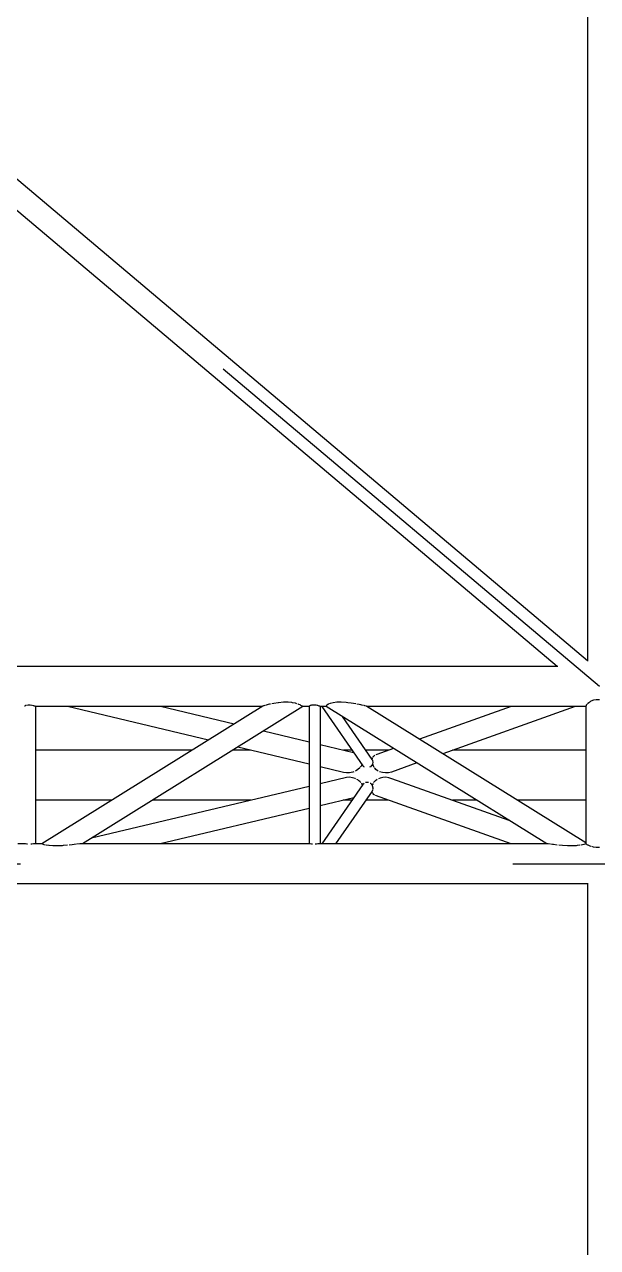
# Model space of a CAD drawing. Header units: millimetres. Extents: x 150209.93 to 150215.05, y 136675.65 to 136679.93.
# Drawn here: x 150210.8307 to 150210.9472, y 136678.683 to 136678.9314 of the extents above; entities that cross this region are included whole.
import ezdxf

# ---------------------------------------------------------------- set-up
doc = ezdxf.new("R2010")
doc.units = ezdxf.units.MM
doc.header["$LTSCALE"] = 0.25
doc.linetypes.add('CENTER', pattern=[50.8, 31.75, -6.35, 6.35, -6.35])
doc.linetypes.add('XKITLINE00', pattern=[0])

# ---------------------------------------------------------------- blocks, each defined once
blk = doc.blocks.new('çatıı')
at = {"color": 8, "linetype": 'CENTER'}
for p, q in [((10096.4, 15830.3), (8366.9, 17290.3)), ((9008.6, 15650.3), (10454.1, 15650.3))]:
    blk.add_line(p, q, dxfattribs=at)
at = {"color": 8, "linetype": 'XKITLINE00'}
for p, q in [((10084.2, 17265.7), (10084.2, 15856.1)), ((10084.2, 15856.5), (9245.9, 16564.2)), ((10053.5, 15850.6), (9225.2, 16549.8)), ((10054.1, 15850.6), (9008.6, 15850.6)), ((9512.8, 15810.6), (9512.6, 15810.4)), ((9513.3, 15810.8), (9512.8, 15810.6)), ((9513.6, 15811), (9513.3, 15810.8)), ((9514.2, 15811.2), (9513.6, 15811)), ((9514.9, 15811.3), (9514.8, 15811.3)), ((9516.4, 15811.6), (9514.9, 15811.3)), ((9518.2, 15811.5), (9516.4, 15811.6)), ((9520, 15811.3), (9518.2, 15811.5)), ((9521.6, 15810.9), (9520.7, 15811.2)), ((9522, 15810.8), (9521.6, 15810.9)), ((9522.8, 15810.6), (9522, 15810.8)), ((9523.3, 15810.4), (9522.8, 15810.6)), ((9523.6, 15810.2), (9523.5, 15810.3)), ((9523.6, 15810.2), (9523.8, 15810.1)), ((9754.5, 15810.3), (9530.2, 15670.6)), ((9755.4, 15810.7), (9754.7, 15810.4)), ((9755.5, 15810.8), (9755.4, 15810.7)), ((9756.6, 15811.2), (9755.5, 15810.8)), ((9757.9, 15811.6), (9757.2, 15811.3)), ((9760.1, 15812.1), (9757.9, 15811.6)), ((9761.5, 15812.4), (9760.1, 15812.1)), ((9762.3, 15812.6), (9761.5, 15812.4)), ((9765.9, 15813.3), (9763.7, 15812.9)), ((9770.1, 15813.9), (9765.9, 15813.3)), ((9770.7, 15814), (9770.1, 15813.9)), ((9775.6, 15814.5), (9770.7, 15814)), ((9780.2, 15814.5), (9775.6, 15814.5)), ((9784.2, 15814.1), (9780.2, 15814.5)), ((9784.8, 15813.9), (9784.2, 15814.1)), ((9787.7, 15813.4), (9784.8, 15813.9)), ((9789.3, 15812.9), (9787.7, 15813.4)), ((9790.4, 15812.6), (9790.2, 15812.6)), ((9791.2, 15812.1), (9790.4, 15812.6)), ((9792.5, 15811.7), (9791.2, 15812.1)), ((9793.1, 15811.3), (9792.5, 15811.7)), ((9793.9, 15810.8), (9793.4, 15811.2)), ((9793.9, 15810.8), (9794, 15810.8)), ((9794.9, 15810.4), (9794, 15810.8)), ((9795, 15810.3), (9795.1, 15810.1)), ((9801.6, 15810.3), (9801.6, 15810.2)), ((9801.6, 15810.2), (9801.6, 15670.6)), ((9801.9, 15810.6), (9801.7, 15810.4)), ((9802.4, 15810.8), (9801.9, 15810.6)), ((9802.7, 15811), (9802.4, 15810.8)), ((9803.3, 15811.2), (9802.7, 15811)), ((9803.9, 15811.4), (9803.8, 15811.3)), ((9805.5, 15811.6), (9803.9, 15811.4)), ((9807.3, 15811.6), (9805.5, 15811.6)), ((9809.1, 15811.4), (9807.3, 15811.6)), ((9809.2, 15811.3), (9809.1, 15811.4)), ((9810.6, 15811), (9809.9, 15811.2)), ((9811.1, 15810.8), (9810.6, 15811)), ((9811.9, 15810.6), (9811.1, 15810.8)), ((9812.4, 15810.4), (9811.9, 15810.6)), ((9812.7, 15810.2), (9812.6, 15810.3)), ((9812.7, 15810.2), (9812.8, 15810.1)), ((9819.2, 15810.8), (9818.9, 15810.7)), ((9818.9, 15810.7), (9818.9, 15810.4)), ((9818.9, 15810.3), (9818.9, 15810.2)), ((10043.1, 15670.6), (9818.9, 15810.2)), ((9819.4, 15811.2), (9819.2, 15810.8)), ((9819.6, 15811.5), (9819.4, 15811.3)), ((9820.8, 15812.1), (9819.6, 15811.5)), ((9821, 15812.4), (9820.8, 15812.1)), ((9821.6, 15812.6), (9821, 15812.4)), ((9823, 15813.3), (9822.1, 15812.9)), ((9826, 15814), (9823, 15813.3)), ((9829.7, 15814.5), (9826, 15814)), ((9834.1, 15814.6), (9829.7, 15814.5)), ((9839.3, 15814.3), (9834.1, 15814.6)), ((9841.1, 15814), (9839.3, 15814.3)), ((9844.5, 15813.6), (9841.1, 15814)), ((9849.1, 15812.9), (9844.5, 15813.6)), ((9852.5, 15812.1), (9850.2, 15812.6)), ((9854.1, 15811.9), (9852.5, 15812.1)), ((9856.3, 15811.3), (9854.1, 15811.9)), ((9857.6, 15811), (9857, 15811.2)), ((9858.2, 15810.8), (9857.6, 15811)), ((9859.7, 15810.4), (9858.2, 15810.8)), ((9859.8, 15810.4), (9859.7, 15810.4)), ((9860.3, 15810.1), (9860, 15810.3)), ((10082.9, 15810.8), (10082.7, 15810.5)), ((10082.7, 15810.5), (10082.7, 15671.5)), ((10083, 15811.2), (10082.9, 15810.8)), ((10083.1, 15811.4), (10083, 15811.3)), ((10083.8, 15812.1), (10083.1, 15811.4)), ((10084.1, 15812.6), (10083.8, 15812.1)), ((10084.1, 15812.6), (10084.1, 15812.6)), ((10085.7, 15814), (10084.4, 15812.9)), ((10085.8, 15814), (10085.7, 15814)), ((10086.7, 15814.6), (10085.8, 15814)), ((10087.9, 15815.4), (10087.2, 15814.9)), ((10090.5, 15816.4), (10087.9, 15815.4)), ((10093.3, 15817), (10090.5, 15816.4)), ((10096.4, 15816.8), (10093.3, 15817)), ((9523.9, 15810), (9523.8, 15810.1)), ((9754, 15810), (9523.9, 15810)), ((9523.9, 15810), (9523.9, 15670.6)), ((9699.3, 15775.9), (9556.2, 15810)), ((9795.4, 15810), (9571.5, 15670.6)), ((9725.4, 15792.2), (9650.7, 15810)), ((9795.4, 15810), (9795.1, 15810.1)), ((9801.6, 15810), (9795.3, 15810)), ((9813, 15810), (9812.8, 15810.1)), ((9819.2, 15810), (9813, 15810)), ((9813, 15810), (9813, 15670.6)), ((9814.4, 15810), (9856.1, 15749.9)), ((9835.2, 15800.1), (9865.5, 15756.2)), ((9860.4, 15810), (9860.3, 15810.1)), ((10082.7, 15671.6), (9860.4, 15810)), ((10082.7, 15810), (9860.5, 15810)), ((10006.7, 15810), (9913.7, 15776.9)), ((10072, 15810), (9937.4, 15762.1)), ((9801.6, 15774), (9755.3, 15785)), ((9682.9, 15765.7), (9523.9, 15765.7)), ((9742.1, 15765.7), (9724.2, 15765.7)), ((9801.6, 15751.5), (9729.1, 15768.8)), ((9846.8, 15763.2), (9813, 15771.3)), ((9845.1, 15765.7), (9836.6, 15765.7)), ((9882.1, 15765.7), (9859, 15765.7)), ((9868.3, 15760.6), (9867.3, 15759.7)), ((9868.4, 15760.6), (9868.3, 15760.6)), ((9870.4, 15761.5), (9869.3, 15761)), ((9887.4, 15767.5), (9870.4, 15761.5)), ((10082.7, 15765.7), (9947.4, 15765.7)), ((9836.5, 15743.2), (9813, 15748.8)), ((9854.7, 15750), (9853.5, 15748.5)), ((9855.3, 15751.1), (9854.7, 15750.1)), ((9854.7, 15750.1), (9854.7, 15750)), ((9857.3, 15748.7), (9856.1, 15749.9)), ((9857.9, 15748.5), (9857.3, 15748.7)), ((9863.9, 15749), (9863, 15748.5)), ((9865.1, 15750.1), (9863.9, 15749)), ((9865.2, 15750.2), (9865.1, 15750.1)), ((9865.9, 15751.3), (9865.2, 15750.2)), ((9865.7, 15756.9), (9865.5, 15756.3)), ((9865.5, 15756.2), (9865.9, 15755.5)), ((9865.8, 15757.6), (9865.7, 15756.9)), ((9866, 15758), (9865.8, 15757.6)), ((9865.9, 15755.5), (9866.1, 15755.1)), ((9866, 15751.8), (9865.9, 15751.3)), ((9865.9, 15751.3), (9865.9, 15751.3)), ((9865.9, 15751.3), (9866.6, 15750.1)), ((9866.2, 15753.4), (9866, 15751.8)), ((9866.1, 15755.1), (9866.2, 15753.6)), ((9866.2, 15753.6), (9866.2, 15753.4)), ((9866.8, 15759.2), (9866.3, 15758.5)), ((9866.6, 15750.1), (9867, 15749.1)), ((9867.3, 15759.7), (9866.8, 15759.2)), ((9867, 15749.1), (9867.5, 15748.5)), ((9911.1, 15752.8), (9885.3, 15743.6)), ((9839.5, 15738), (9813, 15731.7)), ((9839.7, 15742.7), (9836.5, 15743.2)), ((9842.6, 15738.2), (9839.5, 15738)), ((9842.8, 15742.8), (9839.7, 15742.7)), ((9845.7, 15737.8), (9842.6, 15738.2)), ((9845.9, 15743.4), (9842.8, 15742.8)), ((9848.5, 15736.9), (9845.7, 15737.8)), ((9847.2, 15743.9), (9845.9, 15743.4)), ((9848.9, 15736.7), (9848.5, 15736.9)), ((9851, 15746), (9848.9, 15744.6)), ((9851, 15735.5), (9850.1, 15736)), ((9851.2, 15746.3), (9851, 15746)), ((9853, 15747.8), (9851.2, 15746.3)), ((9868, 15747.8), (9868.6, 15747)), ((9869.5, 15746.3), (9868.6, 15747)), ((9870.7, 15736), (9868.9, 15734.6)), ((9870.7, 15745.3), (9869.5, 15746.3)), ((9871.9, 15744.6), (9870.7, 15745.3)), ((9873.7, 15737.4), (9872.1, 15736.7)), ((9876, 15743), (9873.1, 15743.9)), ((9876.6, 15738.1), (9873.7, 15737.4)), ((9879.1, 15742.7), (9876, 15743)), ((9879.6, 15738.2), (9876.6, 15738.1)), ((9882.2, 15742.9), (9879.1, 15742.7)), ((9882.7, 15737.8), (9879.6, 15738.2)), ((9885.3, 15743.6), (9882.2, 15742.9)), ((9885.7, 15736.8), (9882.7, 15737.8)), ((10004.8, 15694.5), (9885.7, 15736.8)), ((9801.6, 15729), (9580.7, 15676.4)), ((9856.3, 15731), (9814.4, 15670.6)), ((9865.6, 15724.3), (9828.3, 15670.6)), ((9852.1, 15734.6), (9851, 15735.5)), ((9853.1, 15733.8), (9852.1, 15734.6)), ((9853.1, 15733.8), (9854, 15732.8)), ((9854.5, 15732.1), (9854.9, 15731.8)), ((9854.9, 15731.8), (9855.4, 15730.8)), ((9855.4, 15730.8), (9855.8, 15730.2)), ((9857.5, 15732.1), (9856.3, 15731)), ((9857.6, 15732.1), (9857.5, 15732.1)), ((9859.1, 15732.9), (9859, 15732.8)), ((9860.8, 15733.1), (9859.1, 15732.9)), ((9862.1, 15732.8), (9860.8, 15733.1)), ((9864.2, 15731.9), (9863.7, 15732.1)), ((9865.3, 15730.8), (9864.2, 15731.9)), ((9865.2, 15723.8), (9865.6, 15722.6)), ((9865.4, 15730.6), (9865.3, 15730.8)), ((9865.4, 15730.6), (9865.6, 15730.3)), ((9865.8, 15730.6), (9865.6, 15730.2)), ((9865.6, 15730.3), (9865.7, 15729.9)), ((9865.9, 15725.1), (9865.6, 15724.3)), ((9865.7, 15729.9), (9866.1, 15728.8)), ((9865.9, 15730.8), (9865.8, 15730.6)), ((9866.7, 15732.1), (9865.9, 15730.8)), ((9866.1, 15725.5), (9865.9, 15725.1)), ((9866.1, 15728.8), (9866.1, 15728)), ((9866.3, 15727), (9866.1, 15725.7)), ((9866.1, 15725.6), (9866.1, 15725.5)), ((9866.2, 15727.9), (9866.2, 15727.2)), ((9866.2, 15727.2), (9866.3, 15727)), ((9868.8, 15734.6), (9867.1, 15732.8)), ((9868.9, 15734.6), (9868.8, 15734.6)), ((9601.3, 15714.9), (9523.9, 15714.9)), ((9742.4, 15714.9), (9642.6, 15714.9)), ((9846.9, 15717.4), (9813, 15709.3)), ((9845.1, 15714.9), (9836.3, 15714.9)), ((9882.2, 15714.9), (9859, 15714.9)), ((9865.9, 15722.1), (9866.8, 15721.1)), ((9866.8, 15721.1), (9867.1, 15720.7)), ((9868.3, 15720), (9867.1, 15720.7)), ((10006.7, 15670.6), (9868.9, 15719.6)), ((9972, 15714.9), (9947.4, 15714.9)), ((10082.7, 15714.9), (10013.3, 15714.9)), ((9801.6, 15706.6), (9650.4, 15670.6)), ((9512.7, 15670.6), (9505.8, 15670.6)), ((9513.3, 15670.6), (9512.8, 15670.6)), ((9512.8, 15670.6), (9512.8, 15670.6)), ((9513.4, 15670.6), (9513.2, 15670.6)), ((9513.6, 15670.5), (9513.3, 15670.6)), ((9514.9, 15670.3), (9513.6, 15670.5)), ((9515.8, 15670.3), (9514.9, 15670.3)), ((9520, 15670.3), (9518.9, 15670.3)), ((9521.6, 15670.5), (9520, 15670.3)), ((9522, 15670.6), (9521.6, 15670.5)), ((9522.4, 15670.6), (9521.9, 15670.6)), ((9522.8, 15670.6), (9522, 15670.6)), ((9522.9, 15670.6), (9522.8, 15670.6)), ((9530.2, 15670.6), (9522.9, 15670.6)), ((9530.3, 15670.6), (9530.2, 15670.6)), ((9530.9, 15670.3), (9530.3, 15670.6)), ((9532, 15670.1), (9531.1, 15670.2)), ((9532.4, 15669.8), (9532, 15670.1)), ((9534, 15669.4), (9532.4, 15669.8)), ((9537.3, 15669), (9534.5, 15669.3)), ((9537.6, 15668.9), (9537.3, 15669)), ((9541.3, 15668.6), (9537.6, 15668.9)), ((9545.8, 15668.5), (9541.3, 15668.6)), ((9551, 15668.8), (9545.8, 15668.5)), ((9552, 15669), (9551, 15668.8)), ((9556.1, 15669.3), (9552, 15669)), ((9556.4, 15669.3), (9556.1, 15669.3)), ((9561.1, 15669.8), (9557.8, 15669.4)), ((9563.1, 15670.1), (9561.1, 15669.8)), ((9565.2, 15670.2), (9563.1, 15670.1)), ((9568.7, 15670.6), (9565.9, 15670.3)), ((9568.8, 15670.6), (9568.7, 15670.6)), ((9569.6, 15670.6), (9568.8, 15670.6)), ((9801.8, 15670.6), (9569.7, 15670.6)), ((9802.4, 15670.6), (9801.9, 15670.6)), ((9801.9, 15670.6), (9801.9, 15670.6)), ((9802.5, 15670.6), (9802.3, 15670.6)), ((9802.7, 15670.5), (9802.4, 15670.6)), ((9803.9, 15670.4), (9802.7, 15670.5)), ((9805.1, 15670.3), (9803.9, 15670.4)), ((9809.1, 15670.4), (9807.7, 15670.3)), ((9810.6, 15670.5), (9809.1, 15670.4)), ((9811, 15670.6), (9810.6, 15670.5)), ((9811, 15670.6), (9811, 15670.6)), ((9811.9, 15670.6), (9811, 15670.6)), ((9811.5, 15670.6), (9811, 15670.6)), ((9811.9, 15670.6), (9811.9, 15670.6)), ((10043.7, 15670.6), (9812, 15670.6)), ((10044, 15670.6), (10043.8, 15670.6)), ((10044.3, 15670.6), (10044, 15670.6)), ((10046.3, 15670.3), (10044.3, 15670.6)), ((10046.5, 15670.3), (10046.3, 15670.3)), ((10048.9, 15670.1), (10047.2, 15670.2)), ((10049.7, 15669.9), (10048.9, 15670.1)), ((10053.6, 15669.4), (10049.7, 15669.9)), ((10058.9, 15669), (10055.1, 15669.3)), ((10064, 15668.6), (10058.9, 15669)), ((10068.8, 15668.5), (10064, 15668.6)), ((10072.9, 15668.8), (10068.8, 15668.5)), ((10074, 15669), (10072.9, 15668.8)), ((10076.5, 15669.2), (10074, 15669)), ((10077, 15669.3), (10076.5, 15669.2)), ((10079.4, 15669.7), (10077.9, 15669.4)), ((10080.6, 15670.1), (10079.4, 15669.7)), ((10081.6, 15670.2), (10080.6, 15670.1)), ((10081.8, 15670.2), (10081.6, 15670.2)), ((10083, 15670.5), (10082.1, 15670.3)), ((10082.7, 15671.5), (10082.8, 15671.4)), ((10082.8, 15671.4), (10082.9, 15670.7)), ((10083, 15670.7), (10083, 15670.4)), ((10083, 15670.4), (10083.1, 15670.4)), ((10083.2, 15670.3), (10083.1, 15670.4)), ((10083.7, 15670.1), (10083.4, 15670.2)), ((10084.1, 15669.8), (10083.7, 15670.1)), ((10084.8, 15669.4), (10084.1, 15669.8)), ((10085.7, 15669), (10085.1, 15669.3)), ((10085.8, 15669), (10085.7, 15669)), ((10087.9, 15668), (10085.8, 15669)), ((10087.9, 15668), (10087.9, 15668)), ((10090.5, 15667.3), (10088.6, 15667.8)), ((10093.3, 15666.8), (10090.5, 15667.3)), ((10096.4, 15667), (10093.3, 15666.8)), ((10084.2, 15630), (9008.6, 15630)), ((10084.2, 15630.6), (10084.2, 14210.5))]:
    blk.add_line(p, q, dxfattribs=at)

msp = doc.modelspace()

# ---------------------------------------------------------------- block references
at = {"xscale": 0.0002000170049888334, "yscale": 0.0002000170049888334, "zscale": 0.0002000170049888334}
msp.add_blockref('çatıı', (150208.92807, 136675.63059), dxfattribs=at)

doc.saveas('drawing.dxf')
